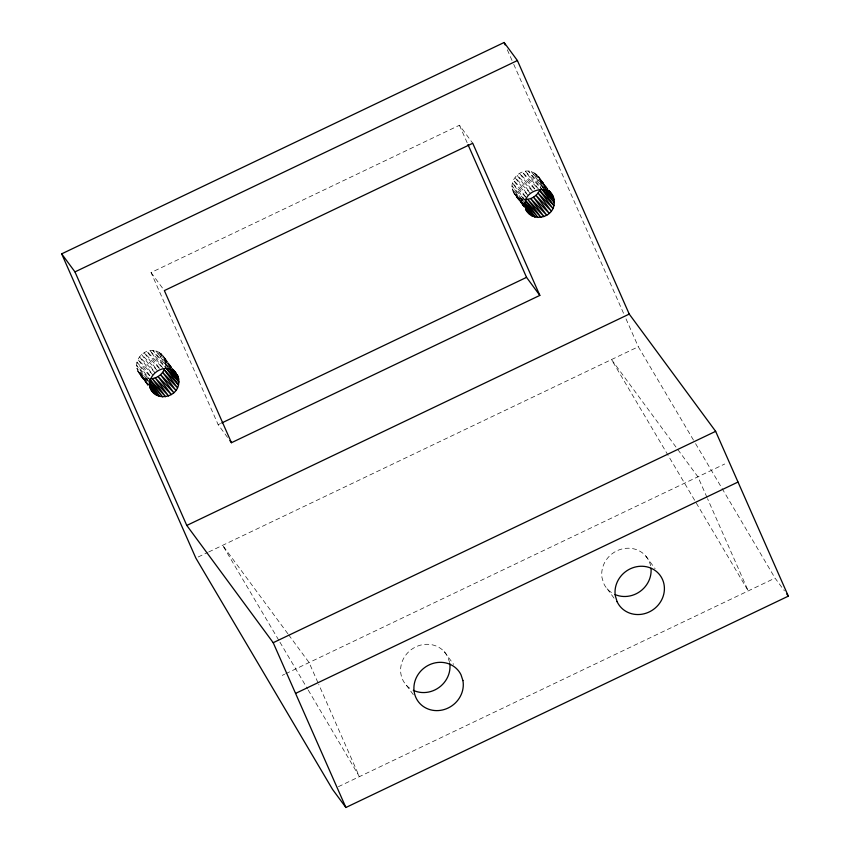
<?xml version="1.0" encoding="UTF-8"?>
<svg xmlns="http://www.w3.org/2000/svg" width="850" height="850" viewBox="0 0 850 850"><rect width="100%" height="100%" fill="white"/><g stroke="black" fill="none" stroke-linecap="round" stroke-linejoin="round"><path stroke-width="0.64" stroke-dasharray="4.25 3.19" d="M165.229 366.892C168.258 356.543 156.57 347.119 146.933 351.337C142.088 353.154 138.231 357.319 136.967 362.344C134.587 371.599 143.395 378.271 147.751 385.188M540.642 187.553C543.671 177.214 531.983 167.79 522.346 172.008C517.501 173.814 513.644 177.979 512.38 183.016C509.947 192.748 519.531 199.58 523.94 206.922M227.545 437.399L218.163 424.671L151.066 272.542L459.446 125.237L472.738 143.268M218.163 424.671L220.554 423.534M198.188 556.994L207.517 552.543M208.686 551.99L638.308 346.757L694.886 442.489M282.264 675.367L284.601 674.252M285.77 673.699L724.721 464.004M338.417 786.675L775.041 578.106L784.423 590.835M524.652 199.463L518.946 197.923L514.558 194.183L523.717 206.274M147.539 384.604L139.145 373.522L143.533 377.251L149.239 378.803M149.472 375.626L136.967 362.344L150.259 380.386L136.574 365.309L149.866 383.35M523.398 200.94L521.698 198.996L524.036 202.173M146.274 378.324L148.846 381.246M544.298 188.371L541.036 184.588L543.373 187.776M165.623 363.928L168.884 367.699M148.24 381.459L136.818 368.252L149.334 385.22L137.689 371.025L148.017 385.401M545.679 188.679L531.324 171.583L544.616 189.614L528.371 171.105L541.663 189.146L525.332 171.254L538.624 189.284L522.346 172.008L535.649 190.049L519.552 173.347L532.844 191.388L517.044 175.206L530.347 193.248L514.962 177.512L528.254 195.553L513.379 180.147L526.681 198.188L512.38 183.016L525.672 201.057L511.987 185.98L525.279 204.021L512.231 188.913L525.523 206.954L513.102 191.686L524.163 207.092M524.014 203.958L518.946 197.923L523.642 204.287M143.533 377.251L147.751 382.277M540.781 181.656L545.753 187.765M165.378 360.984L171.169 368.114M546.465 188.179L534.066 172.656L547.368 190.687M516.534 196.297L523.972 205.604M171.062 367.508L158.653 351.985L171.955 370.026L155.911 350.912L169.203 368.953L152.958 350.434L166.249 368.475L149.919 350.582L163.211 368.624L146.933 351.337L160.236 369.378L144.139 352.676L157.431 370.717L141.631 354.535L154.934 372.576L139.549 356.841L152.841 374.882L137.966 359.486L151.268 377.517M141.121 375.626L147.741 383.902M547.942 189.391L536.488 174.282L547.74 189.497M171.764 367.71L161.075 353.611L171.541 367.763M547.846 189.114L538.464 176.386L546.571 187.68M513.102 191.686L525.619 208.664M645.724 555.974L655.106 568.714M607.112 588.742L614.146 598.294M444.242 651.631L453.624 664.36M151.066 272.542L164.358 290.583M406.364 685.238L413.408 694.79M171.647 367.391L163.051 355.714L171.902 368.039M137.689 371.025L147.857 384.816M287.874 633.771L222.668 545.307L279.257 641.038M288.66 634.844L309.081 662.554L318.187 683.188M695.566 443.626L775.041 578.106M279.926 642.175L307.541 688.904M308.21 690.041L359.412 776.656L318.718 684.399M707.009 497.452L697.903 476.818L611.49 359.571L748.223 590.909L707.54 498.663M507.322 49.778L513.198 63.102M513.74 64.324L623.868 314.033M626.014 318.877L638.308 346.757M459.446 125.237L467.426 143.342M449.629 662.543L447.695 656.689A25.33 23.471 -36.4 0 0 409.445 651.089A25.33 23.471 -36.4 0 0 411.113 689.148M650.611 565.824A25.33 23.471 -36.4 0 0 622.104 548.951A25.33 23.471 -36.4 0 0 602.002 577.681L603.776 583.599A25.33 23.471 -36.4 0 0 611.756 592.779"/><path stroke-width="1.27" d="M150.875 389.438C156.921 401.381 176.067 397.577 178.521 384.922L164.22 369.75C161.681 375.009 156.134 378.781 150.248 378.749M525.502 209.036C531.122 221.861 551.289 218.949 553.934 205.594L539.633 190.421C537.094 195.67 531.548 199.452 525.661 199.421M61.667 253.852L504.114 42.5L517.406 60.541L629.234 314.086L715.647 431.343L788.332 596.148L345.886 807.5L332.594 789.459L195.861 558.11L61.667 253.852L74.959 271.894L186.788 525.438L273.201 642.696L345.886 807.5M74.959 271.894L517.406 60.541M221.754 422.96L526.543 277.366L539.835 295.396L231.455 442.712L229.893 440.587M186.788 525.438L629.234 314.086M273.201 642.696L715.647 431.343M295.566 693.409L738.013 482.046M541.429 188.615L553.934 205.594C558.11 178.043 513.538 189.986 527.85 212.224L525.64 209.143M525.502 200.409L540.983 217.356L527.68 199.325L543.968 216.601L530.666 198.56L546.763 215.262L533.471 197.221L549.259 213.403L535.967 195.362L551.352 211.097L538.05 193.067L552.925 208.462L539.633 190.421M150.089 379.737L165.569 396.695L152.267 378.654L168.544 395.93L155.252 377.899L171.349 394.591L158.058 376.561L173.857 392.732L160.554 374.701L175.939 390.437L162.637 372.396L177.512 387.791L164.22 369.75M542.353 189.444L554.327 202.629L544.159 188.838M166.94 368.772L178.914 381.958L178.521 384.922L166.016 367.954M525.109 202.884L537.944 217.504L525.428 200.526M149.696 382.224L162.531 396.833L150.014 379.865M545.105 189.306L554.083 199.697L547.039 190.145M169.692 368.645L178.67 379.026L178.914 381.958L168.746 368.167M545.679 188.679L547.368 190.687M524.854 204.956L534.99 217.026L524.822 203.235M149.441 384.296L159.577 396.366L149.409 382.564M548.239 190.814L553.212 196.924L548.781 190.761M171.998 369.134L177.799 376.252L178.67 379.026L171.626 369.474M524.801 206.646L532.238 215.953L525.204 206.412M150.216 387.005L156.825 395.293L149.005 384.678M548.696 190.4L551.756 194.427L549.408 191.239M526.012 209.291L529.826 214.327L525.916 209.026M173.283 369.729L177.799 376.252L172.327 368.826M149.834 387.621L154.413 393.667L149.727 387.303M548.516 190.549L553.212 196.924M786.771 594.023L788.332 596.148M173.995 370.568L176.343 373.756C165.771 359.284 141.589 377.283 152.437 391.553L150.96 389.502M173.368 370.09L177.799 376.252M504.114 42.5L505.187 44.922M539.835 295.396L472.738 143.268L164.358 290.583L231.455 442.712M467.957 144.553L526.543 277.366M650.994 568.268A25.33 23.471 -36.4 0 1 640.252 591.324A25.33 23.471 -36.4 0 1 615.039 594.543M449.82 663.776A25.33 23.471 -36.4 0 1 439.089 687.427A25.33 23.471 -36.4 0 1 413.302 690.327M462.921 680.584L460.987 674.73A25.33 23.471 -36.4 0 0 419.698 672.318A25.33 23.471 -36.4 0 0 432.183 710.186A25.33 23.471 -36.4 0 0 462.921 680.584M617.079 601.641L615.294 595.722A25.33 23.471 -36.4 0 1 646.701 566.801A25.33 23.471 -36.4 0 1 658.229 605.019A25.33 23.471 -36.4 0 1 617.079 601.641"/></g></svg>
